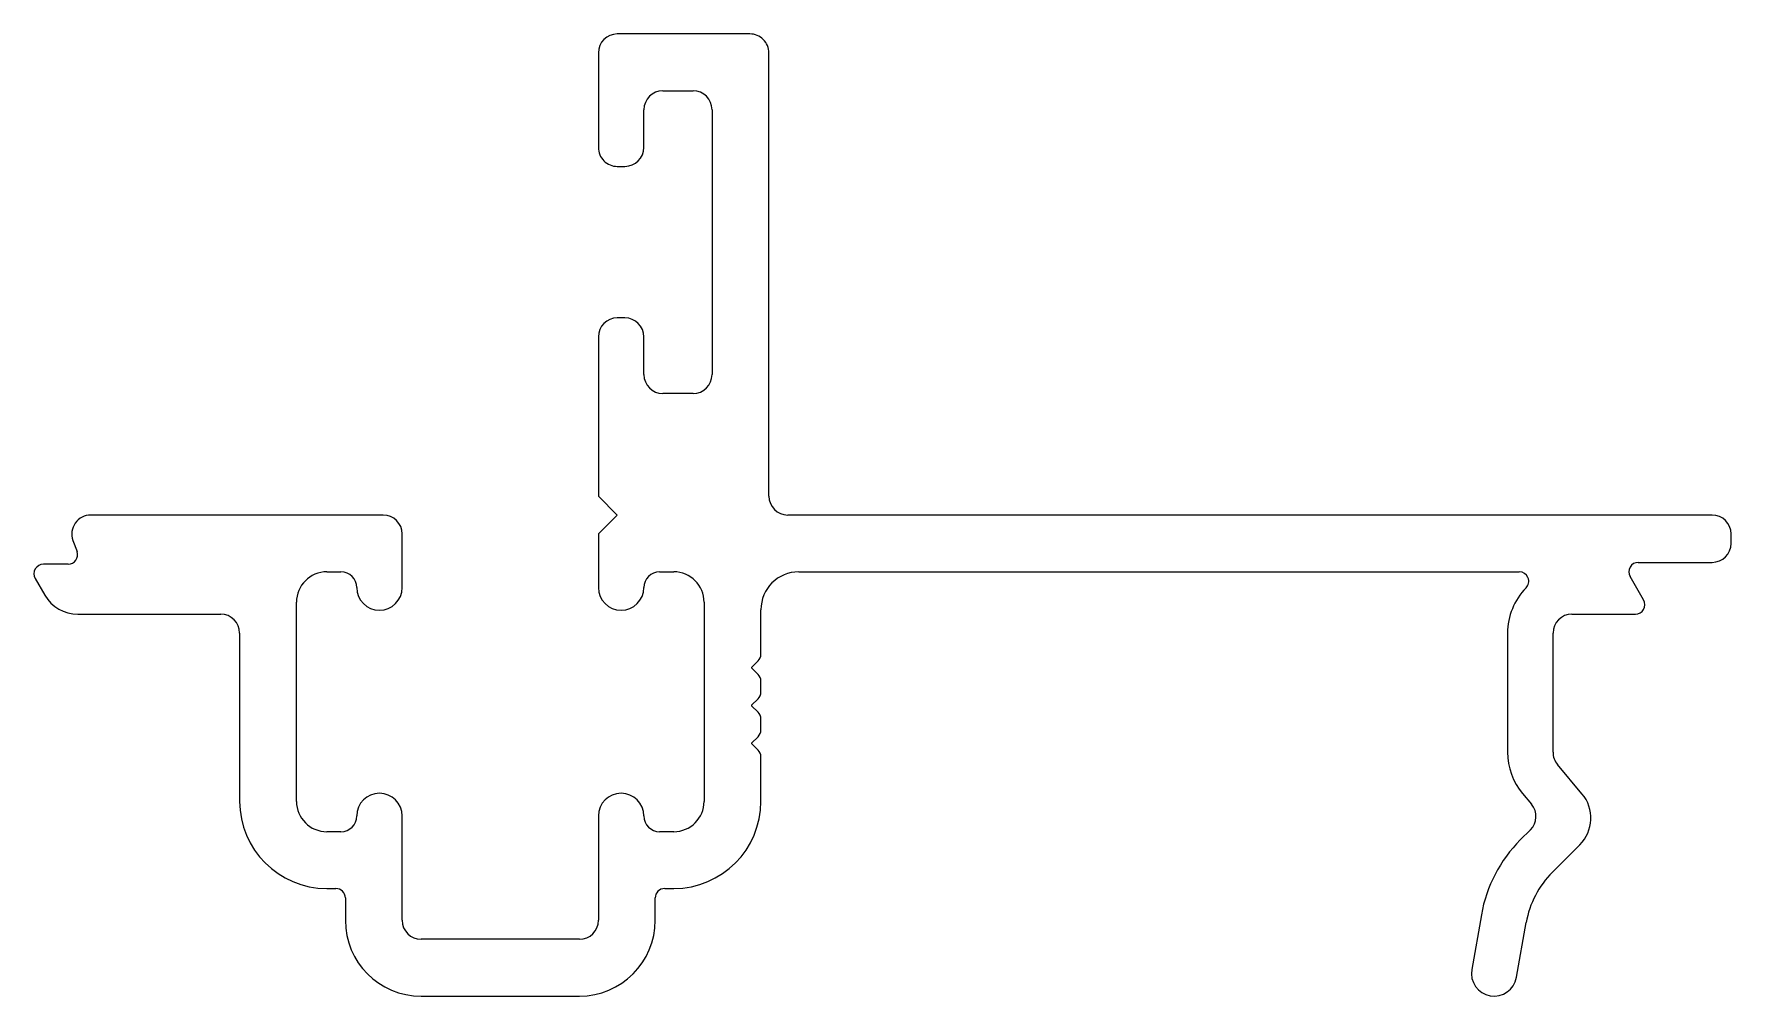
# Model space of a CAD drawing. Extents: x 4.4 to 49.2, y 4.1 to 29.5.
import ezdxf

# ---------------------------------------------------------------- set-up
doc = ezdxf.new("R2010")
doc.units = 0
doc.layers.get('0').update_dxf_attribs({"linetype": 'CONTINUOUS'})

msp = doc.modelspace()

# ---------------------------------------------------------------- linework, layer by layer
for p, q in [((23.342, 29.543), (19.842, 29.543)), ((19.342, 29.043), (19.342, 26.547)), ((23.842, 17.343), (23.842, 29.043)), ((21.042, 28.043), (21.842, 28.043)), ((20.542, 26.547), (20.542, 27.543)), ((22.342, 27.543), (22.342, 20.55)), ((19.842, 26.047), (20.042, 26.047)), ((20.042, 22.047), (19.842, 22.047)), ((19.342, 21.547), (19.342, 17.343)), ((20.542, 20.55), (20.542, 21.547)), ((21.842, 20.05), (21.042, 20.05)), ((19.342, 17.343), (19.842, 16.843)), ((13.662, 16.843), (5.942, 16.843)), ((19.842, 16.843), (19.342, 16.343)), ((48.742, 16.843), (24.342, 16.843)), ((5.472, 16.172), (5.579, 15.879)), ((14.162, 14.928), (14.162, 16.343)), ((19.342, 16.343), (19.342, 14.928)), ((49.242, 16.093), (49.242, 16.343)), ((5.344, 15.543), (4.692, 15.543)), ((12.172, 15.343), (12.547, 15.343)), ((20.957, 15.343), (21.332, 15.343)), ((24.632, 15.343), (43.651, 15.343)), ((46.793, 15.593), (48.742, 15.593)), ((4.475, 15.168), (4.731, 14.726)), ((46.933, 14.601), (46.576, 15.218)), ((11.372, 9.283), (11.372, 14.543)), ((22.132, 14.543), (22.132, 9.283)), ((23.632, 13.167), (23.632, 14.343)), ((5.597, 14.226), (9.372, 14.226)), ((45.042, 14.226), (46.716, 14.226)), ((9.872, 13.726), (9.872, 9.283)), ((43.342, 13.726), (43.342, 10.58)), ((44.542, 10.58), (44.542, 13.726)), ((23.388, 12.819), (23.559, 12.99)), ((23.559, 12.637), (23.388, 12.808)), ((23.632, 12.167), (23.632, 12.46)), ((23.388, 11.819), (23.559, 11.99)), ((23.559, 11.637), (23.388, 11.808)), ((23.632, 11.167), (23.632, 11.46)), ((23.388, 10.819), (23.559, 10.99)), ((23.559, 10.637), (23.388, 10.808)), ((23.632, 9.283), (23.632, 10.46)), ((45.307, 9.486), (44.659, 10.259)), ((43.74, 9.487), (43.976, 9.206)), ((14.162, 6.143), (14.162, 8.898)), ((19.342, 8.898), (19.342, 6.143)), ((43.946, 8.531), (43.679, 8.264)), ((12.547, 8.483), (12.172, 8.483)), ((21.332, 8.483), (20.957, 8.483)), ((44.528, 7.416), (45.248, 8.136)), ((12.172, 6.983), (12.412, 6.983)), ((12.662, 6.733), (12.662, 6.143)), ((20.842, 6.143), (20.842, 6.733)), ((21.092, 6.983), (21.332, 6.983)), ((42.652, 6.29), (42.397, 4.848)), ((43.579, 4.639), (43.833, 6.082)), ((18.842, 5.643), (14.662, 5.643)), ((14.662, 4.143), (18.842, 4.143))]:
    msp.add_line(p, q)
for centre, radius, start, end in [((19.842, 29.043), 0.5, 90.0024, 180), ((23.342, 29.043), 0.5, 360, 90.0024), ((21.042, 27.543), 0.5, 90, 180), ((21.842, 27.543), 0.5, 360, 90), ((19.842, 26.547), 0.5, 179.9994, 270), ((20.042, 26.547), 0.5, 270, 0), ((19.842, 21.547), 0.5, 90, 180), ((20.042, 21.547), 0.5, 0, 90), ((21.042, 20.55), 0.5, 180, 270), ((21.842, 20.55), 0.5, 270, 0), ((24.342, 17.343), 0.5, 180, 270), ((5.942, 16.343), 0.5, 90, 200), ((13.662, 16.343), 0.5, 360, 90), ((48.742, 16.343), 0.5, 0, 90), ((5.344, 15.793), 0.25, 270, 20), ((48.742, 16.093), 0.5, 270, 0), ((4.692, 15.293), 0.25, 90, 210), ((12.172, 14.543), 0.8, 90, 180), ((12.547, 14.928), 0.415, 0, 90), ((20.957, 14.928), 0.415, 90, 180), ((21.332, 14.543), 0.8, 360, 90), ((24.632, 14.343), 1, 90, 180), ((43.651, 15.093), 0.25, 315.494, 90), ((46.793, 15.343), 0.25, 90, 210), ((13.562, 14.928), 0.6, 180, 360), ((19.942, 14.928), 0.6, 180, 0), ((45.042, 13.726), 1.7, 135.494, 180), ((5.597, 15.226), 1, 210, 270), ((46.716, 14.476), 0.25, 270, 30), ((9.372, 13.726), 0.5, 0, 90), ((45.042, 13.726), 0.5, 90, 180), ((23.382, 13.167), 0.25, 315, 360), ((23.393, 12.813), 0.008, 135, 225), ((23.382, 12.46), 0.25, 0, 45), ((23.382, 12.167), 0.25, 315, 0), ((23.393, 11.813), 0.008, 135, 225), ((23.382, 11.46), 0.25, 0, 45), ((23.393, 10.813), 0.008, 135, 225), ((23.382, 11.167), 0.25, 315, 0), ((23.382, 10.46), 0.25, 0, 45), ((45.042, 10.58), 1.7, 180, 220), ((45.042, 10.58), 0.5, 180, 220), ((13.562, 8.898), 0.6, 0, 180), ((19.942, 8.898), 0.6, 360, 180), ((44.541, 8.843), 1, 315, 40), ((12.172, 9.283), 2.3, 180, 270), ((12.172, 9.283), 0.8, 180, 270), ((21.332, 9.283), 0.8, 270, 0), ((21.332, 9.283), 2.3, 270, 360), ((43.593, 8.885), 0.5, 315, 40), ((12.547, 8.898), 0.415, 270, 0), ((20.957, 8.898), 0.415, 180, 270), ((46.295, 5.648), 3.7, 135, 170), ((46.295, 5.648), 2.5, 135, 170), ((12.412, 6.733), 0.25, 0, 90), ((21.092, 6.733), 0.25, 90, 180), ((14.662, 6.143), 2, 180, 270), ((14.662, 6.143), 0.5, 180, 270), ((18.842, 6.143), 0.5, 270, 0), ((18.842, 6.143), 2, 270, 0), ((42.988, 4.743), 0.6, 170, 350)]:
    msp.add_arc(centre, radius, start, end)

doc.saveas('drawing.dxf')
